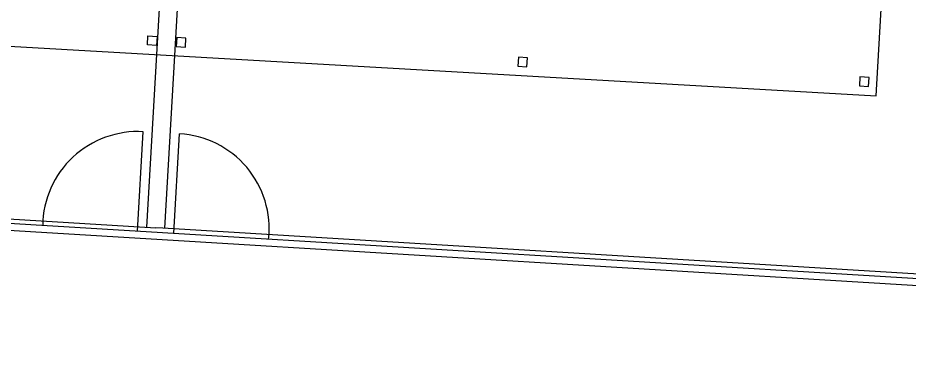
# Model space of a CAD drawing. Header units: millimetres. Extents: x 441061 to 442903, y 4515148 to 4515613.
# Drawn here: x 442534.759 to 442535.988, y 4515547.771 to 4515548.253 of the extents above; entities that cross this region are included whole.
import ezdxf

# ---------------------------------------------------------------- set-up
doc = ezdxf.new("R2010")
doc.units = ezdxf.units.MM
doc.linetypes.add('CONTINUA', pattern=[0])
doc.layers.add('01_mono BAJA', color=2, linetype='Continuous')
doc.layers.add('01_piscinas', color=254, linetype='Continuous')

# ---------------------------------------------------------------- blocks, each defined once
blk = doc.blocks.new('A$C6A825EFA')
at = {"layer": '01_mono BAJA', "color": 254}
for p, q in [((7.75, 0, 0), (7.75, 3, 0)), ((7.95, 0, 0), (7.95, 3, 0)), ((15.7, 0, 0), (15.7, 3)), ((0, 0, 0), (15.7, 0, 0))]:
    blk.add_line(p, q, dxfattribs=at)
at = {"layer": '01_mono BAJA', "color": 254, "elevation": 0}
for points in [[(7.6404, 0.2), (7.7404, 0.2), (7.7404, 0.1), (7.6404, 0.1)], [(8.0596, 0.2), (7.9596, 0.2), (7.9596, 0.1), (8.0596, 0.1)], [(15.61, 0.2), (15.51, 0.2), (15.51, 0.1), (15.61, 0.1)]]:
    blk.add_lwpolyline(points, close=True, dxfattribs=at)
at = {"layer": '01_mono BAJA', "color": 254}
blk.add_lwpolyline([(11.8348, 0.2), (11.7348, 0.2), (11.7348, 0.1), (11.8348, 0.1)], close=True, dxfattribs=at)
blk = doc.blocks.new('A$C21391103')
at = {"layer": '01_piscinas'}
for p, q in [((174.1613, 98.6165), (174.2245, 99.7138)), ((174.5606, 98.5922), (174.6238, 99.6908)), ((169.4121, 98.9549), (174.3638, 98.6534)), ((174.4383, 98.6489), (174.3638, 98.6534)), ((190.3916, 97.6774), (174.4383, 98.6489))]:
    blk.add_line(p, q, dxfattribs=at)
at = {"layer": '01_piscinas', "elevation": 0}
for points in [[(174.2639, 98.6595), (174.3737, 100.5654)], [(174.4636, 98.6473), (174.5734, 100.5539)]]:
    blk.add_lwpolyline(points, dxfattribs=at)
at = {"layer": '01_piscinas'}
for points in [[(78.5187, 98.4452), (89.0397, 80.8531), (89.1594, 80.8875), (95.1259, 82.6194), (101.6263, 84.4959), (106.2174, 85.8212), (112.1265, 87.5016), (116.2241, 88.7094), (116.6605, 88.8384), (128.5543, 92.3525), (131.6276, 93.2513), (131.6705, 93.2638), (136.8501, 94.7785, 0.005835), (144.9303, 97.0989, -0.002257), (145.5161, 97.2446, -0.002318), (146.1172, 97.3882, -0.000234), (146.1324, 97.3918, -0.000109), (146.1607, 97.3984, -0.024811), (152.6844, 98.583, -0.026464), (159.712, 99.1724, -0.005162), (161.0881, 99.2006, -0.022759), (169.41, 98.9059), (174.4367, 98.5998), (190.3909, 97.6282)], [(78.4444, 98.4233), (89.005, 80.7651), (89.1802, 80.8154), (95.1468, 82.5473), (101.6471, 84.4238), (106.238, 85.7491), (112.1474, 87.4296), (116.2453, 88.6375), (116.6817, 88.7665), (128.5755, 92.2806), (131.6486, 93.1793), (131.6915, 93.1918), (136.8706, 94.7063, 0.005834), (144.9503, 97.0266, -0.002251), (145.5338, 97.1717, -0.002318), (146.1343, 97.3152, -0.000235), (146.1496, 97.3188, -0.000109), (146.1778, 97.3253, -0.024812), (152.6944, 98.5087, -0.026464), (159.7143, 99.0975, -0.005162), (161.0889, 99.1256, -0.022761), (169.4047, 98.8311), (174.4321, 98.5249), (190.389, 97.5532)]]:
    blk.add_lwpolyline(points, format="xyb", dxfattribs=at)
for centre, start, end in [((174.1641, 98.6656), 86.70418, 179.19545), ((174.5635, 98.6426), 353.76317, 86.70418)]:
    blk.add_arc(centre, 1.05, start, end, dxfattribs=at)
at = {"layer": '01_piscinas', "rotation": 356.7041834618886}
blk.add_blockref('A$C6A825EFA', (166.6365, 101.0109, 0), dxfattribs=at)

msp = doc.modelspace()

# ---------------------------------------------------------------- block references
at = {"layer": '01_piscinas', "color": 6, "linetype": 'CONTINUA', "xscale": 0.125, "yscale": 0.125, "zscale": 0.125}
msp.add_blockref('A$C21391103', (442513.1537, 4515535.6321), dxfattribs=at)

doc.saveas('drawing.dxf')
